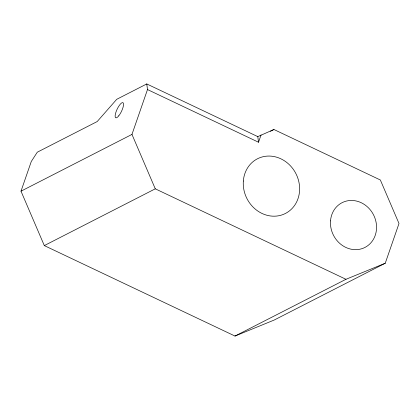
<?xml version="1.0" encoding="UTF-8"?>
<svg xmlns="http://www.w3.org/2000/svg" width="420" height="420" viewBox="0 0 420 420"><rect width="100%" height="100%" fill="white"/><g stroke="black" fill="none" stroke-linecap="round" stroke-linejoin="round"><path stroke-width="0.63" d="M21 191.179L31.269 161.527L37.285 152.203L97.183 121.564L116.729 99.309L146.764 83.942L257.796 136.621L273.929 129.496L380.352 179.991L399 223.519L385.245 263.24L274.276 320.008L234.995 336.058L44.31 245.59L21 191.179L131.969 134.41L147.499 89.56L146.764 83.942M147.499 89.56L258.531 142.238L261.051 134.951M44.31 245.59L155.279 188.822L345.965 279.29L385.245 263.24M234.995 336.058L345.965 279.29M270.438 131.281L273.929 129.496M131.969 134.41L155.279 188.822M257.796 136.621L258.531 142.238M118.771 115.826A8.379 2.436 -64.6 0 0 123.239 102.926A8.379 2.436 -64.6 0 0 116.009 111.93A8.379 2.436 -64.6 0 0 118.771 115.826M243.343 181.025A30.713 27.484 62.9 0 0 283.526 214.342A30.713 27.484 62.9 0 0 287.443 163.007A30.713 27.484 62.9 0 0 243.343 181.025M330.519 220.889A25.132 22.486 62.9 0 0 363.394 248.147A25.132 22.486 62.9 0 0 366.597 206.147A25.132 22.486 62.9 0 0 330.519 220.889"/></g></svg>
